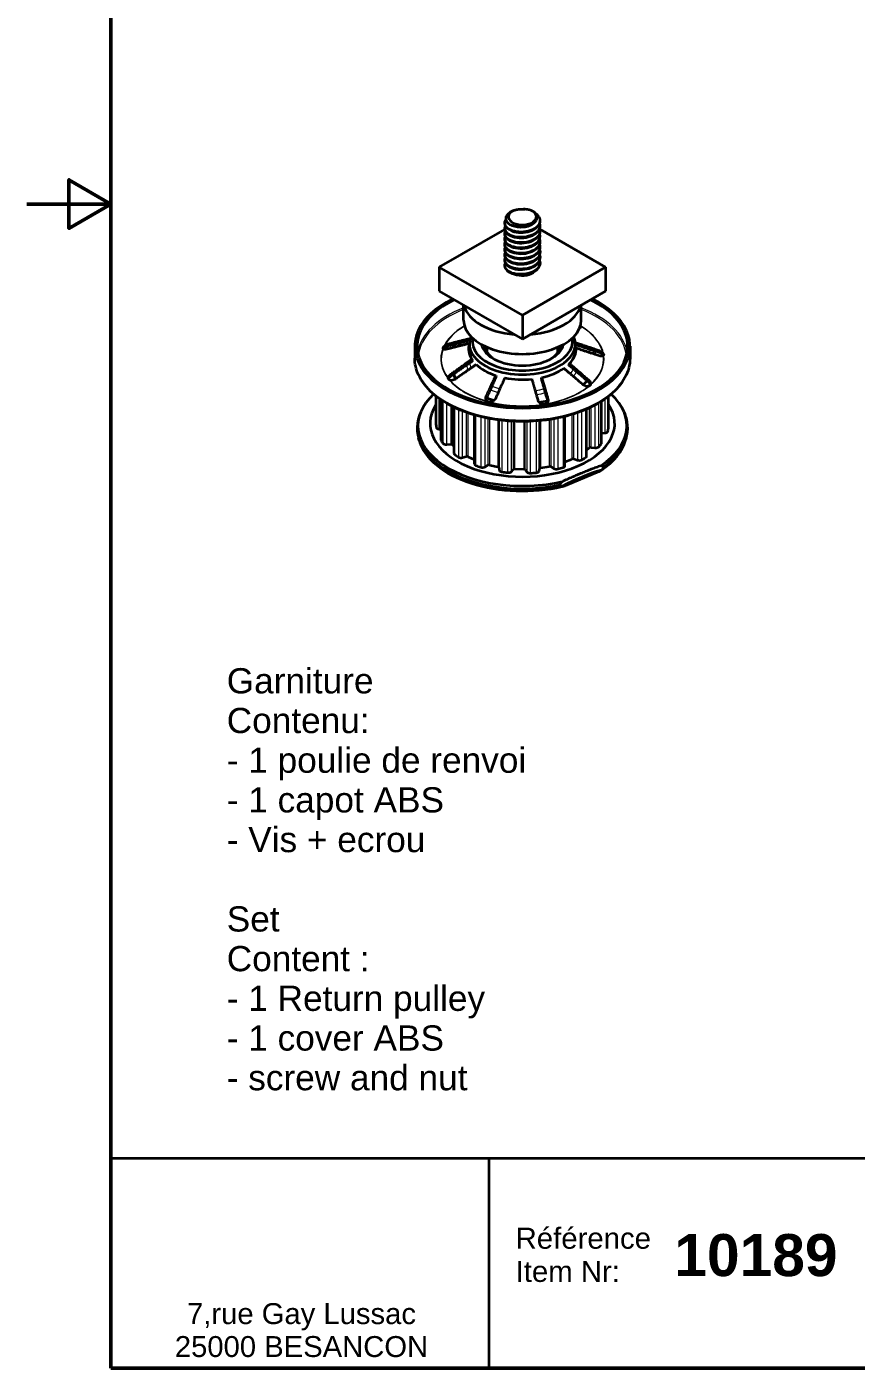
# Model space of a CAD drawing. Header units: millimetres. Extents: x 0 to 210, y 0 to 297.
# Drawn here: x 0 to 98.7, y 10 to 169.6 of the extents above; entities that cross this region are included whole.
import ezdxf
from ezdxf.enums import TextEntityAlignment as Align

# ---------------------------------------------------------------- set-up
doc = ezdxf.new("R2010")
doc.units = ezdxf.units.MM
for name, color, linetype, lineweight in [('Arêtes tangentes visibles(ISO)', 7, 'Continuous', 18), ('Arêtes visibles(ISO)', 7, 'Continuous', 35), ('Cadre_0', 7, 'Continuous', 50), ("Géométrie d'esquisse(ISO)", 7, 'Continuous', 35), ('Symboles(ISO)', 7, 'Continuous', 18)]:
    doc.layers.add(name, color=color, linetype=linetype, lineweight=lineweight)
doc.styles.add('Courant-ISO', font='arial.ttf')
doc.styles.add('Style de texte49', font='')
doc.styles.get('Style de texte49').set_extended_font_data('Arial', bold=True)

# ---------------------------------------------------------------- blocks, each defined once
blk = doc.blocks.new('Cadres Cadre par défaut')
at = {"layer": 'Cadre_0', "flags": 128}
for points in [[(10, 10), (10, 287), (200, 287), (200, 10), (10, 10)], [(0, 148.5), (10, 148.5), (5, 151.39), (5, 145.61), (10, 148.5)]]:
    blk.add_lwpolyline(points, dxfattribs=at)
blk = doc.blocks.new('Cartouches ISO')
at = {"layer": "Géométrie d'esquisse(ISO)"}
for p, q in [((50.77, 207.61), (50.77, 182.61)), ((50.77, 207.61), (240.77, 207.61)), ((95.77, 207.61), (95.77, 182.61)), ((155.77, 207.61), (155.77, 182.61)), ((240.77, 182.61), (240.77, 207.61)), ((50.77, 182.61), (240.77, 182.61))]:
    blk.add_line(p, q, dxfattribs=at)
at = {"layer": 'Symboles(ISO)', "color": 7, "char_height": 2.5, "attachment_point": 4, "style": 'Courant-ISO'}
for s, insert, width in [('\\fArial|b0|i0;Référence', (98.94, 198.05), 16.1109), ('\\fArial|b0|i0;Rail associé', (158.09, 198.05), 18.8281), ('\\fArial|b0|i0;Item Nr:', (98.94, 194.1), 12.4162), ('\\fArial|b0|i0;Combined track:', (158.09, 194.13), 25.4249)]:
    blk.add_mtext(s, dxfattribs=dict(at, insert=insert, width=width))
at = {"layer": 'Symboles(ISO)', "color": 7, "insert": (73.46, 187.12), "char_height": 2.4892, "width": 44.8115, "attachment_point": 5, "line_spacing_factor": 0.944221, "style": 'Courant-ISO'}
blk.add_mtext('\\fArial|b0|i0;7,rue Gay Lussac\\P25000 BESANCON', dxfattribs=at)
at = {"layer": 'Symboles(ISO)', "color": 7, "style": 'Style de texte49'}
blk.add_attdef('Référence_?_001', (117.83, 193.56), '', height=5, dxfattribs=at)
blk.add_attdef('Rail_associé_?', text='', height=5, dxfattribs=at).set_placement((188.95, 196.09), align=Align.MIDDLE_LEFT)

msp = doc.modelspace()

# ---------------------------------------------------------------- linework, layer by layer
at = {"layer": 'Arêtes tangentes visibles(ISO)'}
for p, q in [((50.2834, 131.9035), (50.2834, 131.6505)), ((67.9967, 131.1307), (67.9967, 130.8776)), ((68.4546, 130.4022), (68.4546, 130.4807)), ((50.4946, 128.3039), (50.4946, 128.0509)), ((66.846, 127.5905), (66.846, 127.3374)), ((66.9385, 126.9425), (66.9385, 126.86)), ((48.6867, 122.3241), (48.6867, 125.6564)), ((48.7158, 125.6335), (48.7158, 121.9425)), ((49.0535, 121.7162), (49.0535, 125.3792)), ((49.2829, 120.4039), (49.2829, 125.2187)), ((49.5255, 125.0583), (49.5255, 120.0484)), ((49.9725, 119.8975), (49.9725, 124.7856)), ((50.446, 124.5246), (50.446, 119.9258)), ((54.6745, 125.6246), (54.6745, 125.3716)), ((62.0128, 125.3044), (62.0128, 125.0514)), ((67.6158, 124.5827), (67.6158, 119.5023)), ((68.0818, 119.6327), (68.0818, 124.8455)), ((68.3717, 125.0233), (68.3717, 119.9763)), ((68.7774, 125.2933), (68.7774, 121.2744)), ((69.1446, 121.4849), (69.1446, 125.5622)), ((69.225, 125.6246), (69.225, 121.864)), ((50.6479, 119.8677), (50.6479, 124.4211)), ((50.9294, 118.6992), (50.9294, 124.2839)), ((51.3593, 124.0892), (51.3593, 118.4084)), ((51.8672, 118.3492), (51.8672, 123.8801)), ((52.2991, 123.7186), (52.2991, 118.4645)), ((52.5228, 118.4473), (52.5228, 123.6405)), ((53.4479, 117.3948), (53.4479, 123.3538)), ((54.0185, 123.204), (54.0185, 117.2)), ((54.5322, 117.2391), (54.5322, 123.0855)), ((54.8757, 123.0145), (54.8757, 117.4289)), ((55.097, 117.4544), (55.097, 122.9721)), ((62.3944, 117.2605), (62.3944, 122.8921)), ((62.7112, 122.9459), (62.7112, 117.0558)), ((63.2181, 116.994), (63.2181, 123.043)), ((63.8133, 123.1749), (63.8133, 117.1625)), ((64.8776, 123.4627), (64.8776, 118.1705)), ((65.1029, 118.1777), (65.1029, 123.5328)), ((65.518, 123.671), (65.518, 118.0434)), ((66.0323, 118.0797), (66.0323, 123.8596)), ((66.5002, 124.0494), (66.5002, 118.3504)), ((66.9385, 124.2444), (66.9385, 119.5028)), ((67.1475, 119.5517), (67.1475, 124.3437)), ((56.066, 122.8164), (56.066, 117.2383)), ((56.1997, 117.1336), (56.1997, 122.7986)), ((56.2314, 122.7945), (56.2314, 116.86)), ((56.5655, 116.6319), (56.5655, 122.7544)), ((57.2149, 122.6918), (57.2149, 116.5544)), ((57.6788, 116.6874), (57.6788, 122.6592)), ((57.8967, 122.6473), (57.8967, 116.9312)), ((58.0916, 116.9967), (58.0916, 122.6386)), ((59.1299, 122.6213), (59.1299, 116.9734)), ((59.3154, 116.8994), (59.3154, 122.6234)), ((59.4997, 122.627), (59.4997, 116.6466)), ((59.9443, 116.4933), (59.9443, 122.6421)), ((60.6022, 122.6813), (60.6022, 116.5415)), ((60.966, 116.7539), (60.966, 122.7116)), ((61.0346, 122.718), (61.0346, 117.0252)), ((61.182, 117.1236), (61.182, 122.7325)), ((62.1772, 122.8581), (62.1772, 117.2958))]:
    msp.add_line(p, q, dxfattribs=at)
for centre, major_axis, start_param, end_param in [((58.9761, 130.1757), (-12.53, 0), 5.30515732, 6.18388157), ((58.9761, 130.0612), (-12.39, 0), 5.312788, 6.22734547), ((58.9761, 130.1757), (12.53, 0), 0.09930374, 0.97802798), ((58.9761, 130.0612), (12.39, 0), 0.05583984, 0.97039731), ((58.9761, 130.0612), (-9.719, 0), 5.50125681, 6.0330266), ((58.9761, 130.0721), (-9.6593, 0), 5.50602562, 6.00536084), ((58.9761, 130.0612), (9.719, 0), 0.09890715, 0.78192849), ((58.9761, 130.0721), (9.6593, 0), 0.12657291, 0.76937308), ((58.9761, 130.0612), (-9.719, 0), 6.0330266, 6.7311583), ((58.9761, 130.0721), (-9.6593, 0), 6.06069237, 6.70349254), ((58.9761, 129.5461), (8.4, 0), 2.60532077, 2.70754647), ((58.9761, 129.5461), (8.4, 0), 0.25869271, 0.36248326), ((58.9761, 130.1757), (12.81, 0), 3.14159265, 6.28318531), ((58.9761, 129.5461), (-6.65, 0), 0.0526148, 0.21712302), ((58.9761, 129.8323), (-6.3, 0), 0.06579712, 0.23685049), ((58.9761, 130.0612), (9.719, 0), 5.68396075, 6.38209245), ((58.9761, 130.0721), (9.6593, 0), 5.71162652, 6.35442669), ((58.9761, 129.5461), (-8.4, 0), 0.2593449, 0.37242559), ((58.9761, 129.8323), (6.3, 0), 5.84756436, 6.01654221), ((58.9761, 129.5461), (6.65, 0), 5.86445631, 6.02610314), ((58.9761, 130.0612), (-9.719, 0), 0.447973, 1.1461047), ((58.9761, 130.0721), (-9.6593, 0), 0.47563876, 1.11843893), ((58.9761, 129.5461), (6.65, 0), 4.09889023, 4.26501608), ((58.9761, 129.8323), (-6.3, 0), 0.95778075, 1.13291088), ((58.9761, 129.8323), (-6.3, 0), 1.81887853, 1.99816879), ((58.9761, 130.0612), (-9.719, 0), 1.8442364, 2.5423681), ((58.9761, 130.0721), (-9.6593, 0), 1.87190216, 2.51470233), ((58.9761, 129.5461), (-8.4, 0), 2.59654466, 2.71284231), ((58.9761, 130.0612), (-9.719, 0), 1.1461047, 1.8442364), ((58.9761, 130.0721), (-9.6593, 0), 1.17377046, 1.81657063), ((58.9761, 129.5461), (6.65, 0), 4.9683034, 5.13823067)]:
    msp.add_ellipse(centre, major_axis=major_axis, ratio=0.5758617, start_param=start_param, end_param=end_param, dxfattribs=at)
at = {"layer": 'Arêtes visibles(ISO)'}
for p, q in [((57.7622, 147.6621), (57.5281, 147.5263)), ((60.1619, 147.6784), (60.1646, 147.6768)), ((49.0766, 140.9918), (56.8793, 145.4851)), ((56.8761, 146.176), (56.8761, 146.2332)), ((56.8761, 145.5465), (56.8761, 145.6037)), ((61.0489, 145.4989), (68.8756, 140.9918)), ((61.0761, 146.4908), (61.0761, 146.548)), ((61.0761, 145.8612), (61.0761, 145.9185)), ((61.0761, 145.2317), (61.0761, 145.289)), ((56.8761, 144.917), (56.8761, 144.9742)), ((56.8761, 144.2875), (56.8761, 144.3447)), ((56.8761, 143.658), (56.8761, 143.7152)), ((61.0761, 144.6022), (61.0761, 144.6594)), ((61.0761, 143.9727), (61.0761, 144.0299)), ((56.8761, 143.0284), (56.8761, 143.0857)), ((56.8761, 142.3989), (56.8761, 142.4562)), ((61.0761, 143.3432), (61.0761, 143.4004)), ((61.0761, 142.7137), (61.0761, 142.7709)), ((61.0761, 142.0842), (61.0761, 142.1414)), ((49.0766, 140.9918), (49.0766, 138.1304)), ((58.9761, 135.2911), (49.0766, 140.9918)), ((56.8761, 141.7694), (56.8761, 141.8266)), ((56.8761, 141.1399), (56.8761, 141.1971)), ((68.8756, 140.9918), (58.9761, 135.2911)), ((61.0761, 141.4547), (61.0761, 141.5119)), ((68.8756, 140.9918), (68.8756, 138.1304)), ((49.0766, 138.1304), (58.9761, 132.4296)), ((58.9761, 132.4296), (68.8756, 138.1304)), ((51.9761, 134.6967), (51.9761, 136.4607)), ((65.9761, 134.6967), (65.9761, 136.4607)), ((58.9761, 135.2911), (58.9761, 132.4296)), ((46.1661, 131.6064), (46.1661, 130.1757)), ((52.6761, 131.8221), (52.636, 131.8994)), ((52.6761, 131.8353), (52.6761, 131.1131)), ((54.7761, 130.8275), (54.7761, 131.4719)), ((63.1761, 130.8275), (63.1761, 131.4719)), ((65.2689, 132.0086), (65.2778, 132.0246)), ((65.2761, 131.8353), (65.2761, 131.1131)), ((65.3953, 131.3427), (65.2761, 131.1289)), ((71.7861, 131.6064), (71.7861, 130.1757)), ((52.9573, 130.0348), (53.0654, 129.8576)), ((64.4908, 129.3591), (64.5897, 129.5272)), ((68.4546, 130.4807), (68.5774, 130.5175)), ((55.8003, 128.1076), (55.8497, 127.9635)), ((61.2426, 127.7281), (61.275, 127.8688)), ((66.7702, 126.806), (66.9385, 126.9425)), ((48.6867, 125.6565), (48.6867, 122.327)), ((49.2575, 125.236), (49.2575, 120.4885)), ((68.4097, 120.079), (68.4097, 125.0475)), ((69.2268, 121.8865), (69.2268, 125.626)), ((46.8415, 123.6767), (46.7418, 123.4182)), ((50.834, 124.3295), (50.834, 118.8563)), ((53.2454, 123.4117), (53.2454, 117.6072)), ((64.0451, 117.3849), (64.0451, 123.2317)), ((66.6178, 118.5223), (66.6178, 124.1)), ((71.1106, 123.6767), (71.2103, 123.4182)), ((49.0535, 121.7162), (49.2575, 121.689)), ((46.6943, 120.3812), (46.6065, 120.6912)), ((49.9725, 119.8975), (50.446, 119.9258)), ((50.6479, 119.8677), (50.834, 119.6888)), ((68.4097, 121.2425), (68.7774, 121.2744)), ((71.2578, 120.3812), (71.3456, 120.6912)), ((51.8672, 118.3492), (52.2991, 118.4645)), ((52.5228, 118.4473), (53.2454, 118.0966)), ((64.0451, 117.8265), (64.8776, 118.1705)), ((65.1029, 118.1777), (65.518, 118.0434)), ((66.6178, 119.2428), (66.9385, 119.5028)), ((67.1475, 119.5517), (67.6158, 119.5023)), ((54.5322, 117.2391), (54.8757, 117.4289)), ((55.097, 117.4544), (56.066, 117.2383)), ((56.1997, 117.1336), (56.2314, 116.86)), ((57.6788, 116.6874), (57.8967, 116.9312)), ((58.0916, 116.9967), (59.1299, 116.9734)), ((59.3154, 116.8994), (59.4997, 116.6466)), ((60.966, 116.7539), (61.0346, 117.0252)), ((61.182, 117.1236), (62.1772, 117.2958)), ((62.3944, 117.2605), (62.7112, 117.0558)), ((68.1137, 116.6708), (64.0526, 114.9924))]:
    msp.add_line(p, q, dxfattribs=at)
for centre, major_axis, ratio, start_param, end_param in [((58.9761, 147.0008), (1.6706, 0), 0.5758617, 2.49623357, 7.11364264), ((58.9761, 140.9918), (-1.7209, 0), 0.5758617, 0.95583485, 2.44791914), ((58.9761, 131.6064), (12.81, 0), 0.5758617, 2.27719573, 7.14758223), ((58.9761, 131.6064), (12.53, 0), 0.5758617, 2.27542659, 7.14935137), ((58.9761, 136.9858), (-7, 0), 0.5758617, 0.14060653, 1.4301898), ((58.9761, 136.9858), (7, 0), 0.5758617, 4.85299551, 6.14257878), ((58.9761, 134.6967), (7, 0), 0.5758617, 3.14159265, 6.28318531), ((58.9761, 131.8353), (-6.3, 0), 0.5758617, 6.03498747, 9.6729758), ((58.9761, 132.1214), (5.95, 0), 0.5758617, 3.02100886, 6.4037691), ((58.9761, 129.8323), (-8.75, 0), 0.5758617, 5.87946309, 5.96505262), ((58.9761, 131.3202), (-6.4193, 0), 0.5758617, 6.12584838, 6.63833653), ((58.9761, 131.1131), (-6.3, 0), 0.5758617, 0, 0.32204731), ((58.9761, 132.1214), (-4.9, 0), 0.5758617, 0.11412779, 3.02746486), ((58.9761, 131.8353), (-4.55, 0), 0.5758617, 0.0798611, 0.74349566), ((58.9761, 131.8353), (4.55, 0), 0.5758617, 5.53968965, 6.2033242), ((58.9761, 131.3202), (6.4193, 0), 0.5758617, 5.77678252, 6.28927068), ((58.9761, 131.1131), (6.3, 0), 0.5758617, 5.97167074, 6.28318531), ((58.9761, 131.3202), (6.4193, 0), 0.5758617, 0.19172892, 0.20325948), ((58.9761, 129.8323), (8.75, 0), 0.5758617, 0.15518192, 0.24456919), ((58.9761, 131.3202), (-6.4193, 0), 0.5758617, 0.54079477, 1.05328293), ((68.5516, 130.3734), (-0.21, 0), 0.5758617, 5.19251278, 6.05850973), ((58.9761, 129.8323), (-8.75, 0), 0.5758617, 0.33081367, 0.43512847), ((58.9761, 131.3202), (-6.4193, 0), 0.5758617, 1.23892647, 1.75141463), ((58.9761, 131.3202), (-6.4193, 0), 0.5758617, 1.93705817, 2.44954633), ((58.9761, 129.8323), (-8.75, 0), 0.5758617, 2.54386329, 2.65220755), ((67.1097, 126.8724), (-0.21, 0), 0.5758617, 4.87648703, 5.66558887), ((58.9761, 122.1236), (-12.4306, 0), 0.5758617, 5.72919686, 8.24689106), ((58.9761, 122.3926), (10.99, 0), 0.5758617, 2.78258478, 6.65206501), ((58.9761, 129.8323), (-8.75, 0), 0.5758617, 1.0606326, 1.18054349), ((58.9761, 129.8323), (-8.75, 0), 0.5758617, 1.79993034, 1.92340595), ((58.9761, 122.1236), (12.4306, 0), 0.5758617, 5.5644914, 6.83717376), ((58.9761, 121.8524), (-12.5328, 0), 0.5758617, 6.06448597, 8.2142707), ((58.9761, 121.8524), (12.5328, 0), 0.5758617, 5.59711175, 6.50188464), ((49.1242, 122.327), (-0.4375, 0), 0.5758617, 0, 0.01155697), ((58.9761, 122.3926), (-10.29, 0), 0.5758617, 0.01155697, 0.076026), ((49.152, 121.9617), (-0.4375, 0), 0.5758617, 0.076026, 1.34360248), ((68.7123, 121.5235), (0.4375, 0), 0.5758617, 4.86181882, 6.12939529), ((58.9761, 122.3926), (10.29, 0), 0.5758617, 6.12939529, 6.19386433), ((68.7893, 121.8865), (0.4375, 0), 0.5758617, 6.19386433, 6.28318531), ((58.9761, 121.5342), (-12.4439, 0), 0.5758617, 0.16159432, 1.9591766), ((49.695, 120.4885), (-0.4375, 0), 0.5758617, 0, 0.34225093), ((58.9761, 122.3926), (-10.29, 0), 0.5758617, 0.34225093, 0.40671997), ((49.9273, 120.1481), (-0.4375, 0), 0.5758617, 0.40671997, 1.67429644), ((50.4677, 119.8056), (-0.21, 0), 0.5758617, 3.68142508, 4.8158891), ((58.9761, 122.3926), (-10.29, 0), 0.5758617, 2.65710868, 2.72157771), ((67.9722, 120.079), (0.4375, 0), 0.5758617, 5.86317036, 6.28318531), ((58.9761, 121.5342), (12.4439, 0), 0.5758617, 5.56902055, 6.12159099), ((51.2715, 118.8563), (-0.4375, 0), 0.5758617, 0, 0.6729449), ((58.9761, 122.3926), (-10.29, 0), 0.5758617, 0.6729449, 0.73741393), ((51.6831, 118.5778), (-0.4375, 0), 0.5758617, 0.73741393, 2.00499041), ((52.3874, 118.3548), (-0.21, 0), 0.5758617, 4.01211905, 5.14658306), ((65, 118.0723), (-0.21, 0), 0.5758617, 4.20043089, 5.3348949), ((58.9761, 122.3926), (-10.29, 0), 0.5758617, 2.32641471, 2.39088375), ((66.1803, 118.5223), (0.4375, 0), 0.5758617, 5.5324764, 6.28318531), ((67.1097, 119.4327), (-0.21, 0), 0.5758617, 4.53112485, 5.66558887), ((67.6947, 119.7501), (-0.4375, 0), 0.5758617, 1.3895322, 2.65710868), ((53.6829, 117.6072), (-0.4375, 0), 0.5758617, 0, 1.00363886), ((58.9761, 122.3926), (-10.29, 0), 0.5758617, 1.00363886, 1.06810789), ((54.2293, 117.4208), (-0.4375, 0), 0.5758617, 1.06810789, 2.33568437), ((55.0211, 117.3417), (-0.21, 0), 0.5758617, 4.34281301, 5.47727703), ((55.9901, 117.1255), (0.21, 0), 0.5758617, 0.06675634, 1.20122036), ((56.668, 116.8768), (-0.4375, 0), 0.5758617, 0.06675634, 1.33433282), ((58.9761, 122.3926), (-10.29, 0), 0.5758617, 1.33433282, 1.39880186), ((57.2898, 116.8026), (-0.4375, 0), 0.5758617, 1.39880186, 2.66637834), ((58.0834, 116.8758), (-0.21, 0), 0.5758617, 4.67350698, 5.80797099), ((59.1218, 116.8526), (-0.21, 0), 0.5758617, 3.53904296, 4.67350698), ((59.9031, 116.7441), (-0.4375, 0), 0.5758617, 0.39745031, 1.66502679), ((58.9761, 122.3926), (-10.29, 0), 0.5758617, 1.66502679, 1.72949582), ((60.5331, 116.7902), (0.4375, 0), 0.5758617, 4.87108847, 6.13866495), ((61.2424, 117.0078), (-0.21, 0), 0.5758617, 5.00420094, 6.13866495), ((62.2376, 117.18), (-0.21, 0), 0.5758617, 3.86973692, 5.00420094), ((63.0378, 117.2235), (-0.4375, 0), 0.5758617, 0.72814427, 1.99572075), ((58.9761, 122.3926), (-10.29, 0), 0.5758617, 1.99572075, 2.06018978), ((66.0338, 98.5642), (13.371, 16.6643), 0.66419153, 0.74380702, 1.01487613), ((63.6076, 117.3849), (0.4375, 0), 0.5758617, 5.20178244, 6.28318531), ((66.0832, 98.5246), (13.3403, 16.6261), 0.66419153, 0.76181994, 0.99686321), ((65.7323, 118.263), (-0.4375, 0), 0.5758617, 1.05883823, 2.32641471)]:
    msp.add_ellipse(centre, major_axis=major_axis, ratio=ratio, start_param=start_param, end_param=end_param, dxfattribs=at)
for points, knots in [([(60.3607, 147.542), (60.4135, 147.5121), (60.4641, 147.4808), (60.512, 147.4479), (61.0199, 147.0986), (61.2034, 146.5871), (60.9737, 146.1436), (60.744, 145.7001), (60.1104, 145.3411), (59.3795, 145.2232), (58.6486, 145.1053), (57.85, 145.2317), (57.3701, 145.5242), (56.8902, 145.8166), (56.7485, 146.2618), (57.0135, 146.6271), (57.0147, 146.6287), (57.0158, 146.6303), (57.017, 146.6319)], [-139.13104863, -139.13104863, -139.13104863, -139.13104863, -139.03075616, -139.03075616, -139.03075616, -137.96680721, -137.96680721, -137.96680721, -136.90285826, -136.90285826, -136.90285826, -135.83890931, -135.83890931, -135.83890931, -134.77496036, -134.77496036, -134.77496036, -134.77022159, -134.77022159, -134.77022159, -134.77022159]), ([(57.5281, 147.5263), (57.5259, 147.525), (57.5237, 147.5237), (57.344, 147.4184), (57.206, 147.2956), (57.027, 147.0289), (56.9864, 146.8879), (57.0074, 146.6079), (57.0673, 146.4715), (57.2791, 146.2224), (57.4276, 146.1118), (57.793, 145.932), (58.0054, 145.864), (58.4655, 145.7806), (58.7083, 145.7651), (59.1921, 145.7897), (59.4284, 145.8286), (59.8633, 145.9566), (60.0583, 146.0436), (60.3817, 146.2551), (60.5079, 146.377), (60.6755, 146.6404), (60.7166, 146.7791), (60.7088, 147.0562), (60.6615, 147.1918), (60.52, 147.394), (60.4533, 147.4655), (60.3112, 147.5838), (60.2413, 147.6323), (60.1646, 147.6768)], [0.22986585, 0.22986585, 0.22986585, 0.22986585, 0.23125841, 0.23125841, 0.34441136, 0.34441136, 0.45591286, 0.45591286, 0.56576247, 0.56576247, 0.67395971, 0.67395971, 0.78050414, 0.78050414, 0.88539527, 0.88539527, 0.98863263, 0.98863263, 1.09021574, 1.09021574, 1.19014411, 1.19014411, 1.28841727, 1.28841727, 1.38503471, 1.38503471, 1.44233905, 1.44233905, 1.4872634, 1.4872634, 1.4872634, 1.4872634]), ([(57.6415, 147.5794), (57.7437, 147.663), (57.8857, 147.7348), (58.2395, 147.8465), (58.4513, 147.8832), (58.8545, 147.905), (59.0368, 147.9), (59.2204, 147.8805)], [0, 0, 0, 0, 0.097502106, 0.097502106, 0.201009855, 0.201009855, 0.280495668, 0.280495668, 0.280495668, 0.280495668]), ([(58.838, 147.8573), (58.6406, 147.8628), (58.4432, 147.8456), (58.0603, 147.7675), (57.8798, 147.7052), (57.6957, 147.6104), (57.6681, 147.5952), (57.6415, 147.5794)], [0, 0, 0, 0, 0.084715589, 0.084715589, 0.17389998, 0.17389998, 0.190280818, 0.190280818, 0.190280818, 0.190280818]), ([(60.1029, 147.711), (59.9747, 147.763), (59.8341, 147.8044), (59.5466, 147.8602), (59.4024, 147.876), (59.1158, 147.8835), (58.9749, 147.8761), (58.838, 147.8573)], [0.551318301, 0.551318301, 0.551318301, 0.551318301, 0.619123274, 0.619123274, 0.68209992, 0.68209992, 0.742825674, 0.742825674, 0.742825674, 0.742825674]), ([(61.0191, 146.2041), (61.114, 145.9335), (61.0772, 145.6457), (60.8986, 145.3905), (60.599, 144.9623), (59.9123, 144.6416), (59.1707, 144.5663), (58.4291, 144.491), (57.6628, 144.6628), (57.2425, 144.9813), (56.9024, 145.239), (56.8, 145.5834), (56.9499, 145.8899)], [-132.21729239, -132.21729239, -132.21729239, -132.21729239, -131.5831135, -131.5831135, -131.5831135, -130.51916455, -130.51916455, -130.51916455, -129.4552156, -129.4552156, -129.4552156, -128.59433161, -128.59433161, -128.59433161, -128.59433161]), ([(61.0204, 145.5749), (61.1285, 145.2614), (61.0572, 144.9246), (60.8042, 144.6423), (60.4376, 144.2334), (59.7047, 143.9538), (58.9599, 143.9215), (58.2152, 143.8893), (57.4888, 144.1043), (57.1323, 144.4453), (56.8775, 144.6891), (56.819, 144.9893), (56.9519, 145.2601)], [-125.93410708, -125.93410708, -125.93410708, -125.93410708, -125.1994198, -125.1994198, -125.1994198, -124.13547085, -124.13547085, -124.13547085, -123.0715219, -123.0715219, -123.0715219, -122.3111463, -122.3111463, -122.3111463, -122.3111463]), ([(56.8771, 146.1762), (56.8818, 145.8273), (57.2108, 145.4812), (57.7481, 145.2898), (58.3522, 145.0745), (59.1953, 145.065), (59.8693, 145.283), (60.5434, 145.5009), (61.0211, 145.939), (61.0713, 146.4025), (61.0745, 146.4319), (61.0759, 146.4613), (61.0757, 146.4907)], [128.85554934, 128.85554934, 128.85554934, 128.85554934, 129.80177198, 129.80177198, 129.80177198, 130.86572093, 130.86572093, 130.86572093, 131.92966988, 131.92966988, 131.92966988, 131.99714199, 131.99714199, 131.99714199, 131.99714199]), ([(56.8789, 145.5469), (56.8843, 145.2351), (57.1403, 144.924), (57.5833, 144.7261), (58.1408, 144.4772), (58.9717, 144.4192), (59.6741, 144.5973), (60.3765, 144.7754), (60.922, 145.1839), (61.0465, 145.6422), (61.0662, 145.7146), (61.0752, 145.7878), (61.0742, 145.8609)], [122.57236403, 122.57236403, 122.57236403, 122.57236403, 123.41807827, 123.41807827, 123.41807827, 124.48202723, 124.48202723, 124.48202723, 125.54597618, 125.54597618, 125.54597618, 125.71395668, 125.71395668, 125.71395668, 125.71395668]), ([(56.8808, 144.9174), (56.8851, 144.6425), (57.0789, 144.3675), (57.4327, 144.1716), (57.9377, 143.8919), (58.7482, 143.7863), (59.4719, 143.9231), (60.1956, 144.0599), (60.8033, 144.435), (61.0008, 144.884), (61.0507, 144.9974), (61.0739, 145.1143), (61.0722, 145.2313)], [116.28917872, 116.28917872, 116.28917872, 116.28917872, 117.03438457, 117.03438457, 117.03438457, 118.09833352, 118.09833352, 118.09833352, 119.16228247, 119.16228247, 119.16228247, 119.43077138, 119.43077138, 119.43077138, 119.43077138]), ([(61.0222, 144.9456), (61.1444, 144.5894), (61.0286, 144.2029), (60.6912, 143.9001), (60.2615, 143.5142), (59.4897, 143.2782), (58.7493, 143.289), (58.0089, 143.2998), (57.3298, 143.5555), (57.0407, 143.9152), (56.8614, 144.1383), (56.8366, 144.3953), (56.9533, 144.6303)], [-119.65092177, -119.65092177, -119.65092177, -119.65092177, -118.8157261, -118.8157261, -118.8157261, -117.75177715, -117.75177715, -117.75177715, -116.6878282, -116.6878282, -116.6878282, -116.027961, -116.027961, -116.027961, -116.027961]), ([(61.0241, 144.3162), (61.162, 143.9172), (60.9907, 143.4808), (60.561, 143.1649), (60.0724, 142.8057), (59.2696, 142.6153), (58.5409, 142.6686), (57.8123, 142.7219), (57.1875, 143.0154), (56.9687, 143.3898), (56.8537, 143.5867), (56.8534, 143.8013), (56.9539, 144.0004)], [-113.36773647, -113.36773647, -113.36773647, -113.36773647, -112.43203239, -112.43203239, -112.43203239, -111.36808344, -111.36808344, -111.36808344, -110.30413449, -110.30413449, -110.30413449, -109.74477569, -109.74477569, -109.74477569, -109.74477569]), ([(61.0253, 143.6866), (61.182, 143.2445), (60.9431, 142.7585), (60.4148, 142.4377), (59.8722, 142.1084), (59.0464, 141.9651), (58.337, 142.0601), (57.6276, 142.1551), (57.0632, 142.483), (56.9169, 142.868), (56.8539, 143.0341), (56.8697, 143.2076), (56.9536, 143.3706)], [-107.08455116, -107.08455116, -107.08455116, -107.08455116, -106.04833869, -106.04833869, -106.04833869, -104.98438974, -104.98438974, -104.98438974, -103.92044079, -103.92044079, -103.92044079, -103.46159038, -103.46159038, -103.46159038, -103.46159038]), ([(56.8823, 144.2878), (56.8845, 144.0497), (57.0264, 143.8115), (57.2976, 143.6253), (57.7451, 143.318), (58.5269, 143.1663), (59.2646, 143.2608), (60.0023, 143.3553), (60.6661, 143.6935), (60.9347, 144.1291), (61.0279, 144.2801), (61.0722, 144.4409), (61.0705, 144.6018)], [110.00599342, 110.00599342, 110.00599342, 110.00599342, 110.65069087, 110.65069087, 110.65069087, 111.71463982, 111.71463982, 111.71463982, 112.77858877, 112.77858877, 112.77858877, 113.14758607, 113.14758607, 113.14758607, 113.14758607]), ([(56.8829, 143.658), (56.8831, 143.4569), (56.9822, 143.2559), (57.1794, 143.0864), (57.565, 142.755), (58.3102, 142.5591), (59.0545, 142.6106), (59.7987, 142.6621), (60.5119, 142.9605), (60.8488, 143.3785), (60.9975, 143.563), (61.0703, 143.7677), (61.0694, 143.9725)], [103.72280811, 103.72280811, 103.72280811, 103.72280811, 104.26699716, 104.26699716, 104.26699716, 105.33094611, 105.33094611, 105.33094611, 106.39489506, 106.39489506, 106.39489506, 106.86440076, 106.86440076, 106.86440076, 106.86440076]), ([(61.025, 143.0569), (61.0364, 143.0259), (61.0458, 142.9947), (61.0533, 142.9633), (61.1627, 142.5035), (60.845, 142.016), (60.254, 141.7195), (59.663, 141.4229), (58.8226, 141.328), (58.1395, 141.4633), (57.4564, 141.5986), (56.9582, 141.9573), (56.886, 142.3486), (56.8616, 142.4804), (56.886, 142.614), (56.9524, 142.7411)], [-100.80136585, -100.80136585, -100.80136585, -100.80136585, -100.72859394, -100.72859394, -100.72859394, -99.66464499, -99.66464499, -99.66464499, -98.60069603, -98.60069603, -98.60069603, -97.53674708, -97.53674708, -97.53674708, -97.17840508, -97.17840508, -97.17840508, -97.17840508]), ([(61.0236, 142.427), (61.051, 142.3533), (61.0681, 142.2783), (61.0738, 142.2028), (61.1086, 141.7388), (60.7138, 141.272), (60.0803, 141.0109), (59.4469, 140.7498), (58.6004, 140.7037), (57.9505, 140.8776), (57.3006, 141.0515), (56.8735, 141.4371), (56.8761, 141.8304), (56.8767, 141.9257), (56.9025, 142.0205), (56.9506, 142.1118)], [-94.51818054, -94.51818054, -94.51818054, -94.51818054, -94.34490023, -94.34490023, -94.34490023, -93.28095128, -93.28095128, -93.28095128, -92.21700233, -92.21700233, -92.21700233, -91.15305338, -91.15305338, -91.15305338, -90.89521977, -90.89521977, -90.89521977, -90.89521977]), ([(56.8794, 141.769), (56.8778, 141.6795), (56.8968, 141.59), (56.9376, 141.5031), (57.1165, 141.1224), (57.7088, 140.8094), (58.4277, 140.733), (59.1466, 140.6565), (59.9632, 140.8211), (60.4822, 141.1642), (60.8583, 141.4128), (61.0671, 141.7487), (61.0718, 142.0847)], [84.87325219, 84.87325219, 84.87325219, 84.87325219, 85.11591605, 85.11591605, 85.11591605, 86.179865, 86.179865, 86.179865, 87.24381395, 87.24381395, 87.24381395, 88.01484484, 88.01484484, 88.01484484, 88.01484484]), ([(56.8812, 142.3985), (56.8795, 142.2718), (56.9177, 142.1452), (56.9985, 142.0264), (57.2491, 141.6581), (57.8991, 141.3811), (58.6339, 141.3468), (59.3687, 141.3124), (60.1586, 141.5235), (60.6214, 141.895), (60.9131, 142.1292), (61.0674, 142.4217), (61.0701, 142.7141)], [91.15643749, 91.15643749, 91.15643749, 91.15643749, 91.49960976, 91.49960976, 91.49960976, 92.56355871, 92.56355871, 92.56355871, 93.62750766, 93.62750766, 93.62750766, 94.29803015, 94.29803015, 94.29803015, 94.29803015]), ([(56.8825, 143.0282), (56.8813, 142.8643), (56.9461, 142.7005), (57.0794, 142.5538), (57.3991, 142.202), (58.1002, 141.9641), (58.8435, 141.9726), (59.5868, 141.9811), (60.3421, 142.2369), (60.744, 142.6335), (60.9594, 142.846), (61.0686, 143.0947), (61.0693, 143.3433)], [97.4396228, 97.4396228, 97.4396228, 97.4396228, 97.88330346, 97.88330346, 97.88330346, 98.94725241, 98.94725241, 98.94725241, 100.01120136, 100.01120136, 100.01120136, 100.58121545, 100.58121545, 100.58121545, 100.58121545]), ([(61.0217, 141.7971), (61.0651, 141.6807), (61.0833, 141.561), (61.073, 141.4417), (61.0331, 140.9779), (60.5651, 140.536), (59.8955, 140.3127), (59.226, 140.0894), (58.3819, 140.0922), (57.7718, 140.3026), (57.1616, 140.513), (56.8101, 140.9211), (56.8874, 141.3121), (56.8988, 141.37), (56.9195, 141.427), (56.9488, 141.4827)], [-88.23499524, -88.23499524, -88.23499524, -88.23499524, -87.96120653, -87.96120653, -87.96120653, -86.89725758, -86.89725758, -86.89725758, -85.83330863, -85.83330863, -85.83330863, -84.76935968, -84.76935968, -84.76935968, -84.61203446, -84.61203446, -84.61203446, -84.61203446]), ([(56.8775, 141.1396), (56.8767, 141.0872), (56.8831, 141.0348), (56.8972, 140.9828), (57.0028, 140.5938), (57.5313, 140.2484), (58.2271, 140.131), (58.9229, 140.0135), (59.7577, 140.1303), (60.3277, 140.4418), (60.7946, 140.6971), (61.0683, 141.0756), (61.0737, 141.455)], [78.59006688, 78.59006688, 78.59006688, 78.59006688, 78.73222235, 78.73222235, 78.73222235, 79.7961713, 79.7961713, 79.7961713, 80.86012025, 80.86012025, 80.86012025, 81.73165953, 81.73165953, 81.73165953, 81.73165953]), ([(65.9148, 133.9418), (65.9383, 133.9143), (65.9484, 133.8892), (65.9453, 133.8443), (65.9265, 133.8233), (65.8671, 133.7997), (65.8344, 133.7935), (65.797, 133.7907)], [0.1790861363, 0.1790861363, 0.1790861363, 0.1790861363, 0.2089900141, 0.2089900141, 0.2451819171, 0.2451819171, 0.2709830725, 0.2709830725, 0.2709830725, 0.2709830725]), ([(65.8306, 133.7943), (65.8232, 133.8), (65.8155, 133.8056), (65.8069, 133.8115), (65.8062, 133.812), (65.8056, 133.8124)], [-0.07886086606, -0.07886086606, -0.07886086606, -0.07886086606, -0.07395148796, -0.07395148796, -0.07354152723, -0.07354152723, -0.07354152723, -0.07354152723]), ([(65.8681, 133.9914), (65.8699, 133.9897), (65.8717, 133.988), (65.8912, 133.9692), (65.9046, 133.9538), (65.9148, 133.9418)], [-0.0150673365, -0.0150673365, -0.0150673365, -0.0150673365, -0.0136992111, -0.0136992111, -0.0000053609, -0.0000053609, -0.0000053609, -0.0000053609]), ([(49.5548, 131.2995), (49.5449, 131.3181), (49.539, 131.346), (49.5427, 131.3903), (49.5449, 131.4025), (49.5498, 131.4208), (49.5517, 131.4268), (49.5552, 131.4362), (49.5566, 131.4398), (49.5586, 131.4444), (49.5591, 131.4456), (49.5596, 131.4467)], [-0.0800596541, -0.0800596541, -0.0800596541, -0.0800596541, -0.0560255125, -0.0560255125, -0.0470390081, -0.0470390081, -0.0426005771, -0.0426005771, -0.0399900065, -0.0399900065, -0.0391196956, -0.0391196956, -0.0391196956, -0.0391196956]), ([(49.9888, 131.2396), (49.9258, 131.2239), (49.8625, 131.2138), (49.7369, 131.2086), (49.6776, 131.2169), (49.5988, 131.2486), (49.5703, 131.2707), (49.5548, 131.2995)], [0.0060626265, 0.0060626265, 0.0060626265, 0.0060626265, 0.036191903, 0.036191903, 0.0723838061, 0.0723838061, 0.1022876839, 0.1022876839, 0.1022876839, 0.1022876839]), ([(49.5596, 131.4467), (49.5604, 131.4486), (49.5613, 131.4505), (49.564, 131.4562), (49.5659, 131.4599), (49.571, 131.4693), (49.5743, 131.475), (49.5925, 131.5035), (49.6113, 131.5255), (49.6499, 131.5639), (49.6679, 131.5802), (49.6871, 131.5977)], [-0.0391196956, -0.0391196956, -0.0391196956, -0.0391196956, -0.0376978437, -0.0376978437, -0.0348616437, -0.0348616437, -0.0305437136, -0.0305437136, -0.0128022925, -0.0128022925, -0.000005361, -0.000005361, -0.000005361, -0.000005361]), ([(49.8503, 131.4663), (49.8217, 131.4485), (49.7937, 131.4316), (49.7323, 131.3931), (49.7004, 131.3719), (49.6436, 131.3278), (49.6191, 131.305), (49.5944, 131.275), (49.5897, 131.2689), (49.5854, 131.2627)], [-0.1313903044, -0.1313903044, -0.1313903044, -0.1313903044, -0.1176788683, -0.1176788683, -0.099814003, -0.099814003, -0.0816589857, -0.0816589857, -0.0771069971, -0.0771069971, -0.0771069971, -0.0771069971]), ([(49.6871, 131.5977), (49.7345, 131.6408), (49.7914, 131.6826), (49.9197, 131.7626), (50.0012, 131.8041), (50.1516, 131.8655), (50.2204, 131.8878), (50.2834, 131.9035)], [0.1790861363, 0.1790861363, 0.1790861363, 0.1790861363, 0.2089900141, 0.2089900141, 0.2451819171, 0.2451819171, 0.2753111937, 0.2753111937, 0.2753111937, 0.2753111937]), ([(50.2834, 131.6505), (50.2204, 131.6348), (50.1516, 131.6124), (50.0015, 131.5512), (49.9204, 131.5099), (49.8503, 131.4663)], [0.2644279644, 0.2644279644, 0.2644279644, 0.2644279644, 0.2945572409, 0.2945572409, 0.3306010731, 0.3306010731, 0.3306010731, 0.3306010731]), ([(67.9967, 131.1307), (68.0614, 131.1094), (68.1303, 131.081), (68.277, 131.0067), (68.3537, 130.9583), (68.47, 130.8676), (68.5195, 130.8212), (68.5581, 130.7743)], [0.0060626265, 0.0060626265, 0.0060626265, 0.0060626265, 0.036191903, 0.036191903, 0.0723838061, 0.0723838061, 0.1022876839, 0.1022876839, 0.1022876839, 0.1022876839]), ([(68.4166, 130.6562), (68.3531, 130.7056), (68.2767, 130.7538), (68.1303, 130.8279), (68.0614, 130.8563), (67.9967, 130.8776)], [0.4675034228, 0.4675034228, 0.4675034228, 0.4675034228, 0.503547255, 0.503547255, 0.5336765316, 0.5336765316, 0.5336765316, 0.5336765316]), ([(71.7861, 130.1757), (71.7861, 129.3879), (71.5775, 128.6021), (70.7677, 127.0972), (70.1528, 126.3811), (68.5661, 125.083), (67.5816, 124.5064), (65.3551, 123.5654), (64.1122, 123.202), (61.499, 122.7239), (60.1294, 122.6085), (57.3985, 122.635), (56.0378, 122.7766), (53.4574, 123.3039), (52.2384, 123.6898), (50.0624, 124.6736), (49.1062, 125.2718), (47.5634, 126.6288), (46.9744, 127.3876), (46.3168, 128.835), (46.1661, 129.5049), (46.1661, 130.1757)], [2.19330225, 2.19330225, 2.19330225, 2.19330225, 2.49379151, 2.49379151, 2.80662771, 2.80662771, 3.13098024, 3.13098024, 3.45644013, 3.45644013, 3.78095368, 3.78095368, 4.10508963, 4.10508963, 4.42968635, 4.42968635, 4.75521821, 4.75521821, 5.07901111, 5.07901111, 5.3348949, 5.3348949, 5.3348949, 5.3348949]), ([(68.6109, 130.4681), (68.585, 130.4411), (68.5468, 130.4218), (68.4503, 130.3978), (68.3824, 130.395), (68.2457, 130.4117), (68.1789, 130.4274), (68.1142, 130.4487)], [0.1790861363, 0.1790861363, 0.1790861363, 0.1790861363, 0.2089900141, 0.2089900141, 0.2451819171, 0.2451819171, 0.2753111937, 0.2753111937, 0.2753111937, 0.2753111937]), ([(68.6133, 130.4707), (68.5963, 130.4973), (68.5739, 130.5232), (68.5087, 130.5853), (68.4638, 130.6195), (68.4166, 130.6562)], [-0.0461113503, -0.0461113503, -0.0461113503, -0.0461113503, -0.0267893161, -0.0267893161, -0.0000113741, -0.0000113741, -0.0000113741, -0.0000113741]), ([(68.5581, 130.7743), (68.5799, 130.7478), (68.6006, 130.722), (68.6253, 130.6799), (68.6322, 130.6657), (68.64, 130.6443), (68.6422, 130.6374), (68.645, 130.6266), (68.6459, 130.6228), (68.6469, 130.6172), (68.6473, 130.6155), (68.6476, 130.6139)], [-0.079621919, -0.079621919, -0.079621919, -0.079621919, -0.0589475601, -0.0589475601, -0.048277673, -0.048277673, -0.0431479706, -0.0431479706, -0.0403472333, -0.0403472333, -0.0391139543, -0.0391139543, -0.0391139543, -0.0391139543]), ([(68.6476, 130.6139), (68.6478, 130.6123), (68.6481, 130.6108), (68.6488, 130.6055), (68.6493, 130.6018), (68.6502, 130.5915), (68.6505, 130.5849), (68.6503, 130.5546), (68.6457, 130.5311), (68.6306, 130.4939), (68.6217, 130.4793), (68.6109, 130.4681)], [-0.0391139543, -0.0391139543, -0.0391139543, -0.0391139543, -0.0380089759, -0.0380089759, -0.0352605525, -0.0352605525, -0.0304976529, -0.0304976529, -0.0131462129, -0.0131462129, -0.000005361, -0.000005361, -0.000005361, -0.000005361]), ([(50.2161, 127.637), (50.2151, 127.6382), (50.2142, 127.6393), (50.2103, 127.6441), (50.2075, 127.6477), (50.2002, 127.6576), (50.1959, 127.6638), (50.1794, 127.6906), (50.1702, 127.7117), (50.1588, 127.7567), (50.1569, 127.7791), (50.1575, 127.8024)], [-0.0352838214, -0.0352838214, -0.0352838214, -0.0352838214, -0.0344679552, -0.0344679552, -0.0319130282, -0.0319130282, -0.0276113875, -0.0276113875, -0.013771996, -0.013771996, -0.0000053609, -0.0000053609, -0.0000053609, -0.0000053609]), ([(50.1575, 127.8024), (50.1587, 127.8557), (50.1737, 127.9126), (50.2266, 128.0306), (50.2728, 128.0989), (50.3794, 128.214), (50.436, 128.2627), (50.4946, 128.3039)], [0.1790861363, 0.1790861363, 0.1790861363, 0.1790861363, 0.2089900141, 0.2089900141, 0.2451819171, 0.2451819171, 0.2753111937, 0.2753111937, 0.2753111937, 0.2753111937]), ([(50.4946, 128.0509), (50.436, 128.0097), (50.3794, 127.961), (50.273, 127.8461), (50.227, 127.7781), (50.198, 127.7137)], [0.2644279644, 0.2644279644, 0.2644279644, 0.2644279644, 0.2945572409, 0.2945572409, 0.3306010731, 0.3306010731, 0.3306010731, 0.3306010731]), ([(51.0101, 127.6863), (50.9515, 127.6451), (50.8852, 127.6079), (50.7351, 127.5448), (50.6503, 127.5229), (50.5106, 127.5088), (50.446, 127.5115), (50.3889, 127.525)], [0.0060626265, 0.0060626265, 0.0060626265, 0.0060626265, 0.036191903, 0.036191903, 0.0723838061, 0.0723838061, 0.1022876839, 0.1022876839, 0.1022876839, 0.1022876839]), ([(50.3889, 127.525), (50.3636, 127.5311), (50.3377, 127.5418), (50.2914, 127.5685), (50.2722, 127.5825), (50.2468, 127.6045), (50.2391, 127.6118), (50.2283, 127.6231), (50.2247, 127.627), (50.2195, 127.633), (50.2178, 127.635), (50.2161, 127.637)], [-0.0705106112, -0.0705106112, -0.0705106112, -0.0705106112, -0.0565789356, -0.0565789356, -0.0450028598, -0.0450028598, -0.0395363324, -0.0395363324, -0.0367254976, -0.0367254976, -0.0352838214, -0.0352838214, -0.0352838214, -0.0352838214]), ([(66.7987, 126.809), (66.7356, 126.8007), (66.6669, 126.8039), (66.5221, 126.8304), (66.437, 126.8597), (66.291, 126.9357), (66.2285, 126.9785), (66.1748, 127.0246)], [0.1790861363, 0.1790861363, 0.1790861363, 0.1790861363, 0.2089900141, 0.2089900141, 0.2451819171, 0.2451819171, 0.2753111937, 0.2753111937, 0.2753111937, 0.2753111937]), ([(67.0017, 126.9046), (67.0002, 126.9033), (66.9987, 126.9021), (66.9934, 126.8977), (66.9896, 126.8947), (66.9788, 126.8865), (66.9717, 126.8813), (66.9374, 126.8581), (66.9074, 126.8418), (66.8506, 126.8198), (66.8249, 126.8125), (66.7987, 126.809)], [-0.0391152297, -0.0391152297, -0.0391152297, -0.0391152297, -0.0380053745, -0.0380053745, -0.0352651192, -0.0352651192, -0.0305064574, -0.0305064574, -0.0130770566, -0.0130770566, -0.000005361, -0.000005361, -0.000005361, -0.000005361]), ([(66.846, 127.5905), (66.8997, 127.5444), (66.9497, 127.491), (67.039, 127.3673), (67.0738, 127.2955), (67.1056, 127.1738), (67.1097, 127.1161), (67.1001, 127.0632)], [0.0060626265, 0.0060626265, 0.0060626265, 0.0060626265, 0.036191903, 0.036191903, 0.0723838061, 0.0723838061, 0.1022876839, 0.1022876839, 0.1022876839, 0.1022876839]), ([(67.0823, 127.0058), (67.0632, 127.0637), (67.0318, 127.1243), (66.9497, 127.238), (66.8997, 127.2913), (66.846, 127.3374)], [-0.0670104322, -0.0670104322, -0.0670104322, -0.0670104322, -0.036191903, -0.036191903, -0.0060626265, -0.0060626265, -0.0060626265, -0.0060626265]), ([(67.1001, 127.0632), (67.0946, 127.033), (67.0844, 127.0048), (67.0578, 126.963), (67.0474, 126.9496), (67.0298, 126.9305), (67.0237, 126.9244), (67.0139, 126.9152), (67.0103, 126.912), (67.005, 126.9074), (67.0034, 126.906), (67.0017, 126.9046)], [-0.0796442572, -0.0796442572, -0.0796442572, -0.0796442572, -0.0587838842, -0.0587838842, -0.048206459, -0.048206459, -0.0431177237, -0.0431177237, -0.0403333313, -0.0403333313, -0.0391152297, -0.0391152297, -0.0391152297, -0.0391152297]), ([(54.7541, 125.0692), (54.7087, 125.1132), (54.6747, 125.1661), (54.6275, 125.2853), (54.6167, 125.361), (54.6297, 125.5012), (54.6477, 125.5655), (54.6745, 125.6246)], [0.1790861363, 0.1790861363, 0.1790861363, 0.1790861363, 0.2089900141, 0.2089900141, 0.2451819171, 0.2451819171, 0.2753111937, 0.2753111937, 0.2753111937, 0.2753111937]), ([(54.9714, 124.9616), (54.9691, 124.9622), (54.9667, 124.9628), (54.9585, 124.965), (54.9528, 124.9667), (54.9369, 124.9713), (54.9269, 124.9745), (54.8776, 124.9911), (54.8435, 125.0063), (54.7926, 125.0366), (54.7723, 125.0515), (54.7541, 125.0692)], [-0.036962514, -0.036962514, -0.036962514, -0.036962514, -0.0359947292, -0.0359947292, -0.0336429878, -0.0336429878, -0.0294265073, -0.0294265073, -0.0126225467, -0.0126225467, -0.000005361, -0.000005361, -0.000005361, -0.000005361]), ([(55.241, 124.9424), (55.1985, 124.9344), (55.151, 124.9335), (55.0766, 124.9407), (55.053, 124.9441), (55.0188, 124.9506), (55.0078, 124.9529), (54.9909, 124.9567), (54.985, 124.9582), (54.9765, 124.9603), (54.974, 124.9609), (54.9714, 124.9616)], [-0.0727560119, -0.0727560119, -0.0727560119, -0.0727560119, -0.0536502801, -0.0536502801, -0.0446808632, -0.0446808632, -0.0403608159, -0.0403608159, -0.0379862532, -0.0379862532, -0.036962514, -0.036962514, -0.036962514, -0.036962514]), ([(55.7588, 125.3423), (55.732, 125.2832), (55.6938, 125.2241), (55.5894, 125.1077), (55.5188, 125.0532), (55.3834, 124.9815), (55.3131, 124.9558), (55.241, 124.9424)], [0.0060626265, 0.0060626265, 0.0060626265, 0.0060626265, 0.036191903, 0.036191903, 0.0723838061, 0.0723838061, 0.1022876839, 0.1022876839, 0.1022876839, 0.1022876839]), ([(61.3262, 124.6768), (61.2554, 124.6966), (61.1884, 124.7282), (61.0631, 124.8113), (61.0005, 124.8716), (60.9137, 124.9963), (60.8846, 125.0584), (60.8671, 125.1194)], [0.1790861363, 0.1790861363, 0.1790861363, 0.1790861363, 0.2089900141, 0.2089900141, 0.2451819171, 0.2451819171, 0.2753111937, 0.2753111937, 0.2753111937, 0.2753111937]), ([(61.6006, 124.6723), (61.5981, 124.6719), (61.5956, 124.6715), (61.5867, 124.6702), (61.5803, 124.6692), (61.5627, 124.6669), (61.5515, 124.6656), (61.5001, 124.6606), (61.4595, 124.6593), (61.3877, 124.6639), (61.3563, 124.6685), (61.3262, 124.6768)], [-0.0391085268, -0.0391085268, -0.0391085268, -0.0391085268, -0.0380231126, -0.0380231126, -0.0352441806, -0.0352441806, -0.0304663528, -0.0304663528, -0.0134084473, -0.0134084473, -0.000005361, -0.000005361, -0.000005361, -0.000005361]), ([(61.8408, 124.7599), (61.8116, 124.7382), (61.7767, 124.7204), (61.7127, 124.6976), (61.689, 124.6908), (61.6529, 124.6822), (61.6411, 124.6797), (61.6226, 124.6761), (61.6161, 124.6749), (61.6066, 124.6733), (61.6036, 124.6728), (61.6006, 124.6723)], [-0.0795356632, -0.0795356632, -0.0795356632, -0.0795356632, -0.059578159, -0.059578159, -0.0485510808, -0.0485510808, -0.0432634017, -0.0432634017, -0.040400317, -0.040400317, -0.0391085268, -0.0391085268, -0.0391085268, -0.0391085268]), ([(62.0128, 125.3044), (62.0304, 125.2434), (62.0382, 125.178), (62.0283, 125.0376), (62.0049, 124.9634), (61.9373, 124.8492), (61.8941, 124.7997), (61.8408, 124.7599)], [0.0060626265, 0.0060626265, 0.0060626265, 0.0060626265, 0.036191903, 0.036191903, 0.0723838061, 0.0723838061, 0.1022876839, 0.1022876839, 0.1022876839, 0.1022876839])]:
    msp.add_open_spline(points, degree=3, knots=knots, dxfattribs=at)
for points, weights in [([(50.2834, 131.9035), (51.7441, 132.2682), (52.7923, 132.529)], [1.00489472159, 1.01743727248, 1.00212890695]), ([(52.636, 131.8994), (51.5441, 131.6278), (49.9888, 131.2396)], [1, 1.01826028224, 1.00489472159]), ([(52.7189, 132.2577), (51.6946, 132.0028), (50.2834, 131.6505)], [1.00420277871, 1.01506113935, 1]), ([(67.9967, 130.8776), (66.3981, 131.4038), (65.2761, 131.7722)], [1, 1.0166372318, 1.0016463637]), ([(65.2778, 132.0246), (66.3993, 131.6564), (67.9967, 131.1307)], [1, 1.01826028218, 1.00489472157]), ([(68.1142, 130.4487), (66.5168, 130.9745), (65.3953, 131.3427)], [1.00489472159, 1.01826028226, 1]), ([(50.4946, 128.3039), (51.9415, 129.3214), (52.9573, 130.0348)], [1.00489472159, 1.01826028225, 1]), ([(53.0654, 129.8576), (52.0167, 129.1212), (50.4946, 128.0509)], [1, 1.01750326354, 1]), ([(53.4728, 129.4171), (52.4569, 128.7037), (51.0101, 127.6863)], [1, 1.01826028231, 1.0048947216]), ([(66.846, 127.3374), (65.4516, 128.535), (64.4908, 129.3591)], [1, 1.01750326345, 1]), ([(64.5897, 129.5272), (65.5204, 128.7289), (66.846, 127.5905)], [1, 1.01826028231, 1.0048947216]), ([(54.6745, 125.6246), (55.3359, 127.084), (55.8003, 128.1076)], [1.0048947216, 1.01826028228, 1]), ([(55.8497, 127.9635), (55.3703, 126.9067), (54.6745, 125.3716)], [1, 1.01750326342, 1]), ([(56.8846, 127.8253), (56.4202, 126.8016), (55.7588, 125.3423)], [1, 1.01826028216, 1.00489472157]), ([(60.8671, 125.1194), (60.4336, 126.6265), (60.1292, 127.6837)], [1.0048947216, 1.01826028231, 1]), ([(62.0128, 125.0514), (61.5568, 126.6368), (61.2426, 127.7281)], [1, 1.01750326347, 1]), ([(61.275, 127.8688), (61.5794, 126.8116), (62.0128, 125.3044)], [1, 1.01826028229, 1.0048947216]), ([(66.1748, 127.0246), (64.8492, 128.163), (63.9186, 128.9613)], [1.0048947216, 1.01826028229, 1]), ([(63.7355, 115.5108), (66.0338, 116.5809), (68.3322, 117.4106)], [1, 1.02694887809, 1]), ([(68.1137, 116.6708), (68.2481, 116.7542), (68.3792, 116.8406)], [11.1843423978, 11.1783720376, 11.1714839603]), ([(68.3322, 117.4106), (68.502, 117.3545), (68.6732, 117.2803)], [1, 1.00014140733, 1]), ([(68.6732, 117.2803), (68.5257, 117.0508), (68.3792, 116.8406)], [1, 1.00010498264, 1]), ([(63.3944, 115.0986), (63.5656, 115.3143), (63.7355, 115.5108)], [1, 1.00014140733, 1]), ([(63.6884, 114.9019), (63.542, 114.9911), (63.3944, 115.0986)], [1, 1.00010498264, 1]), ([(63.6884, 114.9019), (63.8725, 114.9458), (64.0526, 114.9924)], [11.1714839603, 11.1783720376, 11.1843423978])]:
    msp.add_rational_spline(points, weights, degree=2, dxfattribs=at)
for points in [[(50.198, 127.7137), (50.1932, 127.7032), (50.1888, 127.6928), (50.1848, 127.6827)], [(54.6745, 125.3716), (54.6592, 125.338), (54.6468, 125.3027), (54.6379, 125.2667)], [(62.0195, 125.0261), (62.0175, 125.0346), (62.0152, 125.043), (62.0128, 125.0514)]]:
    msp.add_open_spline(points, degree=3, dxfattribs=at)

# ---------------------------------------------------------------- block references
msp.add_blockref('Cadres Cadre par défaut', (0, 0))
msp.add_blockref('Cartouches ISO', (-40.7721, -172.6067)).add_auto_attribs({'Référence_?_001': '10189'})

# ---------------------------------------------------------------- texts
at = {"layer": 'Symboles(ISO)', "color": 7, "insert": (23.7906, 93.2842), "char_height": 3, "width": 36.798022, "attachment_point": 1, "line_spacing_factor": 0.944221, "style": 'Courant-ISO'}
msp.add_mtext('{Garniture \\PContenu:\\P- 1 poulie de renvoi \\P- 1 capot ABS\\P- Vis + ecrou\\P \\PSet\\PContent :\\P- 1 Return pulley\\P- 1 cover ABS\\P- screw and nut}', dxfattribs=at)

doc.saveas('drawing.dxf')
